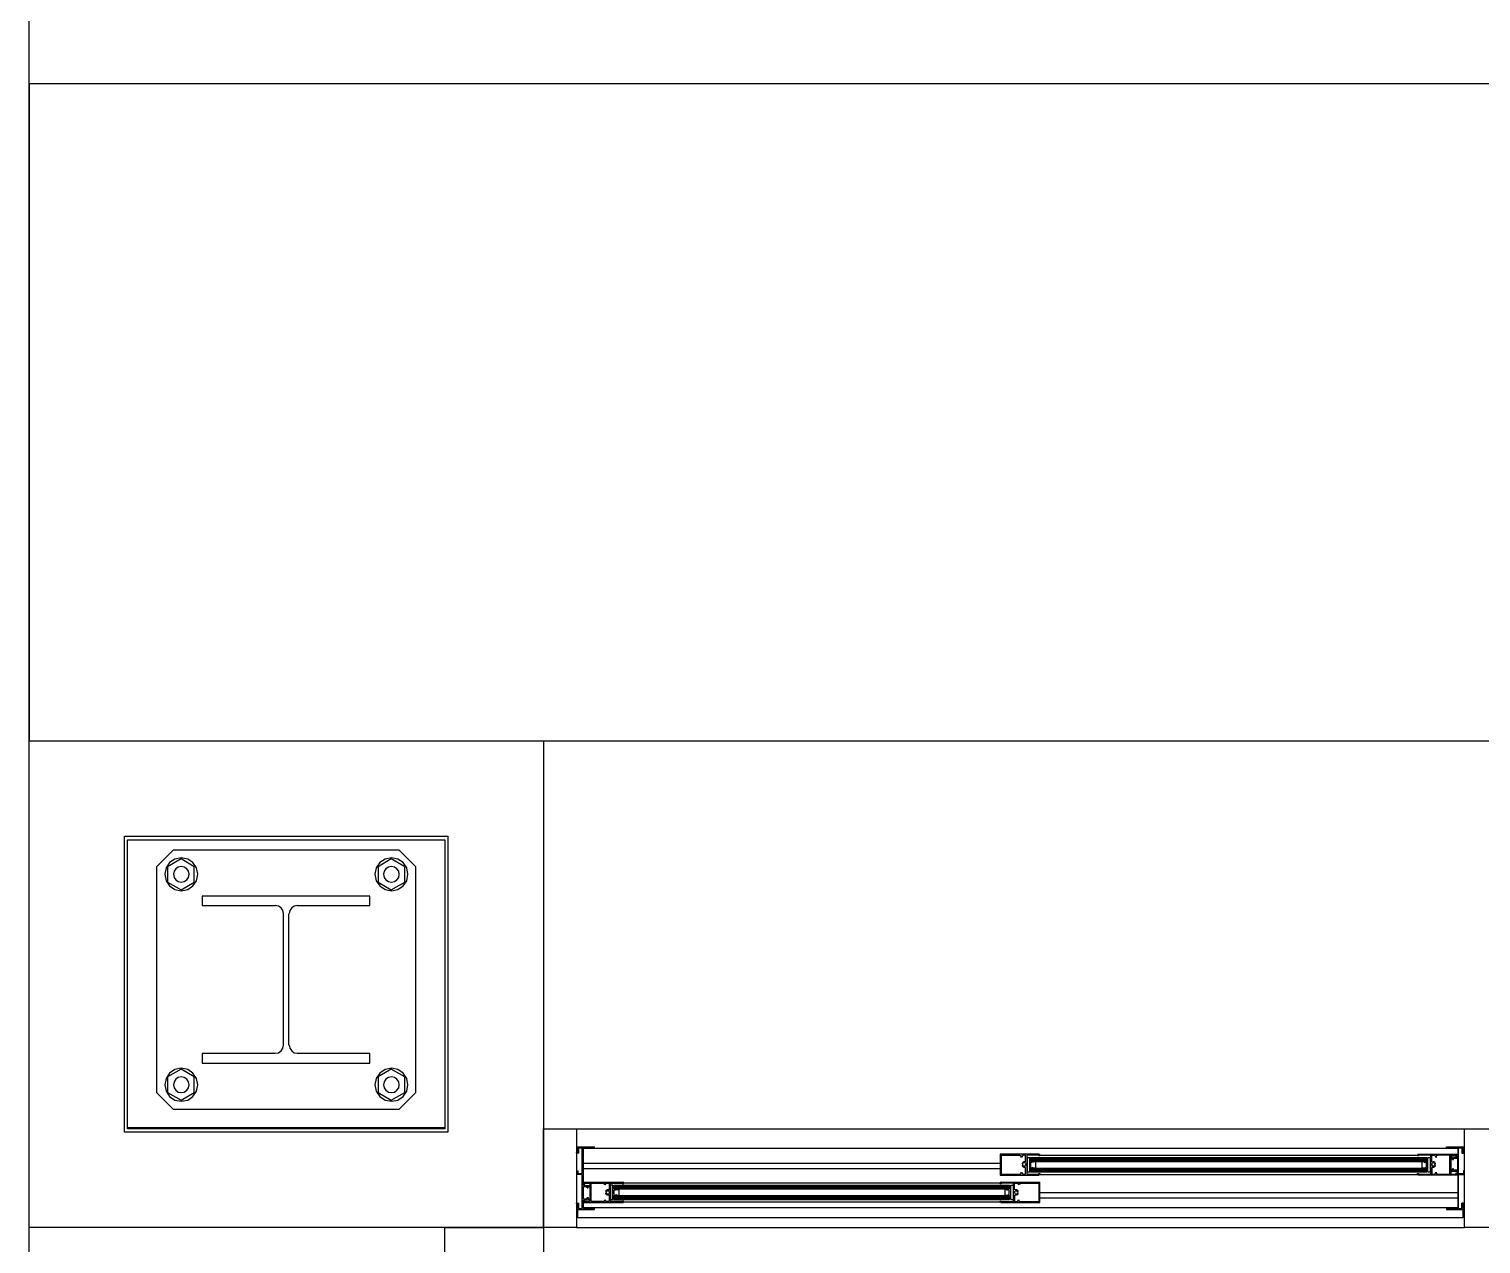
# Model space of a CAD drawing. Header units: millimetres. Extents: x 7649 to 34105, y 3983 to 25377.
# Drawn here: x 7649 to 9857, y 20612 to 22460 of the extents above; entities that cross this region are included whole.
import ezdxf

# ---------------------------------------------------------------- set-up
doc = ezdxf.new("R2010")
doc.units = ezdxf.units.MM

msp = doc.modelspace()

# ---------------------------------------------------------------- linework, layer by layer
at = {"layer": 'GEOMETRY', "color": 7}
for p, q in [((7649.45694, 5374.92222), (7649.45694, 25376.89306)), ((33605.08194, 22376.51806), (7649.45694, 22376.51806)), ((7649.45694, 22376.51806), (7649.45694, 21376.92222)), ((7649.45694, 21376.92222), (34105.14444, 21376.92222)), ((7868.53194, 21210.76389), (7843.13194, 21185.36389)), ((7880.70278, 21197.53472), (7860.06528, 21185.36389)), ((7871.18355, 21197.14702), (7863.19396, 21191.7604)), ((8212.49028, 21210.76389), (7868.53194, 21210.76389)), ((7880.96736, 21199.12222), (7871.18355, 21197.14702)), ((7900.81111, 21185.36389), (7880.70278, 21197.53472)), ((7890.75117, 21197.14702), (7880.96736, 21199.12222)), ((7898.74076, 21191.7604), (7890.75117, 21197.14702)), ((8200.31944, 21197.53472), (8180.21111, 21185.36389)), ((8190.80022, 21197.14702), (8182.81063, 21191.7604)), ((8200.58403, 21199.12222), (8190.80022, 21197.14702)), ((8220.95694, 21185.36389), (8200.31944, 21197.53472)), ((8210.36784, 21197.14702), (8200.58403, 21199.12222)), ((8218.35743, 21191.7604), (8210.36784, 21197.14702)), ((8237.89028, 21185.36389), (8212.49028, 21210.76389)), ((7843.13194, 21185.36389), (7843.13194, 20841.93472)), ((7857.80722, 21183.77083), (7855.83194, 21173.98681)), ((7863.19396, 21191.7604), (7857.80722, 21183.77083)), ((7860.06528, 21185.36389), (7860.06528, 21162.08056)), ((7869.99674, 21178.62112), (7869.06111, 21173.98681)), ((7872.5483, 21182.40567), (7869.99674, 21178.62112)), ((7876.33283, 21184.95736), (7872.5483, 21182.40567)), ((7880.96736, 21185.89306), (7876.33283, 21184.95736)), ((7885.60189, 21184.95736), (7880.96736, 21185.89306)), ((7889.38642, 21182.40567), (7885.60189, 21184.95736)), ((7891.93799, 21178.62112), (7889.38642, 21182.40567)), ((7892.87361, 21173.98681), (7891.93799, 21178.62112)), ((7904.1275, 21183.77083), (7898.74076, 21191.7604)), ((7900.81111, 21162.08056), (7900.81111, 21185.36389)), ((7906.10278, 21173.98681), (7904.1275, 21183.77083)), ((8177.42389, 21183.77083), (8175.44861, 21173.98681)), ((8182.81063, 21191.7604), (8177.42389, 21183.77083)), ((8180.21111, 21185.36389), (8180.21111, 21162.08056)), ((8189.6134, 21178.62112), (8188.67778, 21173.98681)), ((8192.16497, 21182.40567), (8189.6134, 21178.62112)), ((8195.9495, 21184.95736), (8192.16497, 21182.40567)), ((8200.58403, 21185.89306), (8195.9495, 21184.95736)), ((8205.21856, 21184.95736), (8200.58403, 21185.89306)), ((8209.00309, 21182.40567), (8205.21856, 21184.95736)), ((8211.55465, 21178.62112), (8209.00309, 21182.40567)), ((8212.49028, 21173.98681), (8211.55465, 21178.62112)), ((8223.74417, 21183.77083), (8218.35743, 21191.7604)), ((8220.95694, 21162.08056), (8220.95694, 21185.36389)), ((8225.71944, 21173.98681), (8223.74417, 21183.77083)), ((8237.89028, 20841.93472), (8237.89028, 21185.36389)), ((7855.83194, 21173.98681), (7857.80722, 21164.20278)), ((7857.80722, 21164.20278), (7863.19396, 21156.21321)), ((7860.06528, 21162.08056), (7880.70278, 21150.43889)), ((7863.19396, 21156.21321), (7871.18355, 21150.82659)), ((7869.06111, 21173.98681), (7869.99674, 21169.3525)), ((7869.99674, 21169.3525), (7872.5483, 21165.56794)), ((7872.5483, 21165.56794), (7876.33283, 21163.01625)), ((7876.33283, 21163.01625), (7880.96736, 21162.08056)), ((7880.70278, 21150.43889), (7900.81111, 21162.08056)), ((7880.96736, 21162.08056), (7885.60189, 21163.01625)), ((7885.60189, 21163.01625), (7889.38642, 21165.56794)), ((7889.38642, 21165.56794), (7891.93799, 21169.3525)), ((7890.75117, 21150.82659), (7898.74076, 21156.21321)), ((7891.93799, 21169.3525), (7892.87361, 21173.98681)), ((7898.74076, 21156.21321), (7904.1275, 21164.20278)), ((7904.1275, 21164.20278), (7906.10278, 21173.98681)), ((8175.44861, 21173.98681), (8177.42389, 21164.20278)), ((8177.42389, 21164.20278), (8182.81063, 21156.21321)), ((8180.21111, 21162.08056), (8200.31944, 21150.43889)), ((8182.81063, 21156.21321), (8190.80022, 21150.82659)), ((8188.67778, 21173.98681), (8189.6134, 21169.3525)), ((8189.6134, 21169.3525), (8192.16497, 21165.56794)), ((8192.16497, 21165.56794), (8195.9495, 21163.01625)), ((8195.9495, 21163.01625), (8200.58403, 21162.08056)), ((8200.31944, 21150.43889), (8220.95694, 21162.08056)), ((8200.58403, 21162.08056), (8205.21856, 21163.01625)), ((8205.21856, 21163.01625), (8209.00309, 21165.56794)), ((8209.00309, 21165.56794), (8211.55465, 21169.3525)), ((8210.36784, 21150.82659), (8218.35743, 21156.21321)), ((8211.55465, 21169.3525), (8212.49028, 21173.98681)), ((8218.35743, 21156.21321), (8223.74417, 21164.20278)), ((8223.74417, 21164.20278), (8225.71944, 21173.98681)), ((7871.18355, 21150.82659), (7880.96736, 21148.85139)), ((7880.96736, 21148.85139), (7890.75117, 21150.82659)), ((8167.51111, 21140.91389), (7912.98194, 21140.91389)), ((7912.98194, 21140.91389), (7912.98194, 21126.62639)), ((8167.51111, 21126.62639), (8167.51111, 21140.91389)), ((8190.80022, 21150.82659), (8200.58403, 21148.85139)), ((8200.58403, 21148.85139), (8210.36784, 21150.82659)), ((7912.98194, 21126.62639), (8023.57778, 21126.62639)), ((8028.68275, 21125.64928), (8023.84236, 21126.62639)), ((8032.63549, 21122.98449), (8028.68275, 21125.64928)), ((8035.30053, 21119.03179), (8032.63549, 21122.98449)), ((8036.27778, 21114.19097), (8035.30053, 21119.03179)), ((8036.27778, 20913.90139), (8036.27778, 21113.92639)), ((8044.74444, 20913.90139), (8044.74444, 21113.92639)), ((8046.25086, 21119.03179), (8045.27361, 21114.19097)), ((8048.91589, 21122.98449), (8046.25086, 21119.03179)), ((8052.86864, 21125.64928), (8048.91589, 21122.98449)), ((8057.70903, 21126.62639), (8052.86864, 21125.64928)), ((8057.44444, 21126.62639), (8167.51111, 21126.62639)), ((8032.63549, 20905.37245), (8035.30053, 20909.32515)), ((8035.30053, 20909.32515), (8036.27778, 20914.16597)), ((8045.27361, 20914.16597), (8046.25086, 20909.32515)), ((8046.25086, 20909.32515), (8048.91589, 20905.37245)), ((8023.57778, 20901.20139), (7912.98194, 20901.20139)), ((7912.98194, 20901.20139), (7912.98194, 20886.91389)), ((8023.84236, 20901.73056), (8028.68275, 20902.70766)), ((8028.68275, 20902.70766), (8032.63549, 20905.37245)), ((8048.91589, 20905.37245), (8052.86864, 20902.70766)), ((8052.86864, 20902.70766), (8057.70903, 20901.73056)), ((8167.51111, 20901.20139), (8057.44444, 20901.20139)), ((8167.51111, 20886.91389), (8167.51111, 20901.20139)), ((7863.19396, 20871.61457), (7857.80722, 20863.625)), ((7880.70278, 20877.38889), (7860.06528, 20865.74722)), ((7860.06528, 20865.74722), (7860.06528, 20841.93472)), ((7871.18355, 20877.00119), (7863.19396, 20871.61457)), ((7880.96736, 20878.97639), (7871.18355, 20877.00119)), ((7880.96736, 20865.74722), (7876.33283, 20864.81152)), ((7900.81111, 20865.74722), (7880.70278, 20877.38889)), ((7890.75117, 20877.00119), (7880.96736, 20878.97639)), ((7885.60189, 20864.81152), (7880.96736, 20865.74722)), ((7898.74076, 20871.61457), (7890.75117, 20877.00119)), ((7904.1275, 20863.625), (7898.74076, 20871.61457)), ((7900.81111, 20841.93472), (7900.81111, 20865.74722)), ((7912.98194, 20886.91389), (8167.51111, 20886.91389)), ((8182.81063, 20871.61457), (8177.42389, 20863.625)), ((8200.31944, 20877.38889), (8180.21111, 20865.74722)), ((8180.21111, 20865.74722), (8180.21111, 20841.93472)), ((8190.80022, 20877.00119), (8182.81063, 20871.61457)), ((8200.58403, 20878.97639), (8190.80022, 20877.00119)), ((8200.58403, 20865.74722), (8195.9495, 20864.81152)), ((8220.95694, 20865.74722), (8200.31944, 20877.38889)), ((8210.36784, 20877.00119), (8200.58403, 20878.97639)), ((8205.21856, 20864.81152), (8200.58403, 20865.74722)), ((8218.35743, 20871.61457), (8210.36784, 20877.00119)), ((8223.74417, 20863.625), (8218.35743, 20871.61457)), ((8220.95694, 20841.93472), (8220.95694, 20865.74722)), ((7857.80722, 20863.625), (7855.83194, 20853.84097)), ((7855.83194, 20853.84097), (7857.80722, 20844.05695)), ((7857.80722, 20844.05695), (7863.19396, 20836.06738)), ((7869.99674, 20858.47528), (7869.06111, 20853.84097)), ((7869.06111, 20853.84097), (7869.99674, 20849.20666)), ((7872.5483, 20862.25984), (7869.99674, 20858.47528)), ((7869.99674, 20849.20666), (7872.5483, 20845.42211)), ((7876.33283, 20864.81152), (7872.5483, 20862.25984)), ((7872.5483, 20845.42211), (7876.33283, 20842.87042)), ((7889.38642, 20862.25984), (7885.60189, 20864.81152)), ((7885.60189, 20842.87042), (7889.38642, 20845.42211)), ((7891.93799, 20858.47528), (7889.38642, 20862.25984)), ((7889.38642, 20845.42211), (7891.93799, 20849.20666)), ((7892.87361, 20853.84097), (7891.93799, 20858.47528)), ((7891.93799, 20849.20666), (7892.87361, 20853.84097)), ((7898.74076, 20836.06738), (7904.1275, 20844.05695)), ((7906.10278, 20853.84097), (7904.1275, 20863.625)), ((7904.1275, 20844.05695), (7906.10278, 20853.84097)), ((8177.42389, 20863.625), (8175.44861, 20853.84097)), ((8175.44861, 20853.84097), (8177.42389, 20844.05695)), ((8177.42389, 20844.05695), (8182.81063, 20836.06738)), ((8189.6134, 20858.47528), (8188.67778, 20853.84097)), ((8188.67778, 20853.84097), (8189.6134, 20849.20666)), ((8192.16497, 20862.25984), (8189.6134, 20858.47528)), ((8189.6134, 20849.20666), (8192.16497, 20845.42211)), ((8195.9495, 20864.81152), (8192.16497, 20862.25984)), ((8192.16497, 20845.42211), (8195.9495, 20842.87042)), ((8209.00309, 20862.25984), (8205.21856, 20864.81152)), ((8205.21856, 20842.87042), (8209.00309, 20845.42211)), ((8211.55465, 20858.47528), (8209.00309, 20862.25984)), ((8209.00309, 20845.42211), (8211.55465, 20849.20666)), ((8212.49028, 20853.84097), (8211.55465, 20858.47528)), ((8211.55465, 20849.20666), (8212.49028, 20853.84097)), ((8218.35743, 20836.06738), (8223.74417, 20844.05695)), ((8225.71944, 20853.84097), (8223.74417, 20863.625)), ((8223.74417, 20844.05695), (8225.71944, 20853.84097)), ((7843.13194, 20841.93472), (7868.53194, 20816.53472)), ((7860.06528, 20841.93472), (7880.70278, 20830.29306)), ((7863.19396, 20836.06738), (7871.18355, 20830.68076)), ((7871.18355, 20830.68076), (7880.96736, 20828.70556)), ((7876.33283, 20842.87042), (7880.96736, 20841.93472)), ((7880.70278, 20830.29306), (7900.81111, 20841.93472)), ((7880.96736, 20841.93472), (7885.60189, 20842.87042)), ((7880.96736, 20828.70556), (7890.75117, 20830.68076)), ((7890.75117, 20830.68076), (7898.74076, 20836.06738)), ((8180.21111, 20841.93472), (8200.31944, 20830.29306)), ((8182.81063, 20836.06738), (8190.80022, 20830.68076)), ((8190.80022, 20830.68076), (8200.58403, 20828.70556)), ((8195.9495, 20842.87042), (8200.58403, 20841.93472)), ((8200.31944, 20830.29306), (8220.95694, 20841.93472)), ((8200.58403, 20841.93472), (8205.21856, 20842.87042)), ((8200.58403, 20828.70556), (8210.36784, 20830.68076)), ((8210.36784, 20830.68076), (8218.35743, 20836.06738)), ((8212.49028, 20816.53472), (8237.89028, 20841.93472)), ((7868.53194, 20816.53472), (8212.49028, 20816.53472)), ((7799.21111, 20789.01806), (8281.81111, 20789.01806)), ((8481.83611, 20786.90139), (9832.26944, 20786.90139)), ((8481.83611, 20759.38472), (8483.95278, 20759.38472)), ((8483.95278, 20750.91806), (8483.95278, 20759.38472)), ((8483.95278, 20759.38472), (8509.35278, 20759.38472)), ((8485.54028, 20749.85972), (8485.54028, 20757.79722)), ((8485.54028, 20757.79722), (8490.83194, 20757.79722)), ((8490.83194, 20719.16806), (8490.83194, 20757.79722)), ((8492.41944, 20757.79722), (8509.35278, 20757.79722)), ((8492.41944, 20700.64722), (8492.41944, 20757.79722)), ((8492.41944, 20757.26806), (9822.21528, 20757.26806)), ((8509.35278, 20757.79722), (8509.35278, 20759.38472)), ((9804.75278, 20759.38472), (9830.15278, 20759.38472)), ((9804.75278, 20757.79722), (9804.75278, 20759.38472)), ((9804.75278, 20757.79722), (9822.21528, 20757.79722)), ((9822.21528, 20757.79722), (9822.21528, 20744.03889)), ((9823.27361, 20757.79722), (9828.56528, 20757.79722)), ((9823.27361, 20719.16806), (9823.27361, 20757.79722)), ((9828.56528, 20757.79722), (9828.56528, 20749.85972)), ((9830.15278, 20759.38472), (9832.26944, 20759.38472)), ((9830.15278, 20750.91806), (9830.15278, 20759.38472)), ((8481.83611, 20749.85972), (8481.83611, 20750.91806)), ((8481.83611, 20750.91806), (8483.95278, 20750.91806)), ((8485.54028, 20749.85972), (8481.83611, 20749.85972)), ((8492.41944, 20734.51389), (9126.36111, 20734.51389)), ((9185.62778, 20748.27222), (9126.36111, 20748.27222)), ((9126.36111, 20748.27222), (9126.36111, 20716.52222)), ((9127.94861, 20746.68472), (9127.94861, 20718.10972)), ((9127.94861, 20746.68472), (9155.99444, 20746.68472)), ((9155.99444, 20746.15556), (9155.99444, 20746.68472)), ((9155.99444, 20746.15556), (9158.11111, 20746.15556)), ((9158.11111, 20743.50972), (9158.11111, 20746.15556)), ((9160.75694, 20746.68472), (9159.16944, 20743.50972)), ((9159.73072, 20734.47337), (9159.70165, 20734.1799)), ((9159.70165, 20734.1799), (9159.7814, 20733.89597)), ((9159.87146, 20734.7438), (9159.73072, 20734.47337)), ((9159.7814, 20733.89597), (9159.96711, 20733.6542)), ((9159.96711, 20733.6542), (9160.23008, 20733.49996)), ((9160.66648, 20735.76695), (9160.03371, 20735.13428)), ((9160.23008, 20733.49996), (9160.52171, 20733.4561)), ((9160.52171, 20733.4561), (9160.8093, 20733.52139)), ((9161.41507, 20736.23697), (9160.66648, 20735.76695)), ((9164.99028, 20746.68472), (9160.75694, 20746.68472)), ((9160.75694, 20733.45556), (9161.28611, 20733.45556)), ((9160.8093, 20733.52139), (9161.06015, 20733.69464)), ((9162.24909, 20736.52972), (9161.41507, 20736.23697)), ((9162.39949, 20734.92577), (9161.71895, 20734.5739)), ((9163.13819, 20736.63056), (9162.24909, 20736.52972)), ((9163.13819, 20735.04306), (9162.39949, 20734.92577)), ((9163.54876, 20736.60926), (9163.13819, 20736.63056)), ((9163.87689, 20734.92577), (9163.13819, 20735.04306)), ((9163.95384, 20736.54584), (9163.54876, 20736.60926)), ((9164.55744, 20734.5739), (9163.87689, 20734.92577)), ((9164.35022, 20736.44096), (9163.95384, 20736.54584)), ((9164.73466, 20736.2953), (9164.35022, 20736.44096)), ((9164.99028, 20736.10139), (9164.99028, 20746.68472)), ((9165.40216, 20733.40051), (9165.05029, 20734.08105)), ((9165.51944, 20732.66181), (9165.40216, 20733.40051)), ((9165.40216, 20731.92311), (9165.51944, 20732.66181)), ((9185.09861, 20746.68472), (9166.57778, 20746.68472)), ((9166.57778, 20746.68472), (9166.57778, 20718.10972)), ((9167.10694, 20743.50972), (9167.10694, 20721.28472)), ((9167.10694, 20743.50972), (9171.34028, 20743.50972)), ((9171.34028, 20721.28472), (9171.34028, 20743.50972)), ((9172.39861, 20743.50972), (9775.11944, 20743.50972)), ((9172.39861, 20737.15972), (9172.39861, 20743.50972)), ((9172.39861, 20742.45139), (9775.11944, 20742.45139)), ((9172.39861, 20741.39306), (9775.11944, 20741.39306)), ((9172.39861, 20740.33472), (9775.11944, 20740.33472)), ((9172.39861, 20739.27639), (9775.11944, 20739.27639)), ((9172.39861, 20738.21806), (9775.11944, 20738.21806)), ((9172.39861, 20737.15972), (9775.11944, 20737.15972)), ((9172.92778, 20735.57222), (9176.63194, 20736.63056)), ((9172.92778, 20728.69306), (9172.92778, 20735.57222)), ((9180.33611, 20736.63056), (9176.63194, 20736.63056)), ((9180.33611, 20727.63472), (9180.33611, 20736.63056)), ((9185.09861, 20745.62639), (9185.09861, 20746.68472)), ((9186.68611, 20745.62639), (9185.09861, 20745.62639)), ((9186.20133, 20748.20985), (9185.89236, 20748.27222)), ((9186.45363, 20748.03974), (9186.20133, 20748.20985)), ((9186.62373, 20747.78744), (9186.45363, 20748.03974)), ((9186.68611, 20747.47847), (9186.62373, 20747.78744)), ((9186.68611, 20747.21389), (9186.68611, 20745.62639)), ((9186.68611, 20746.68472), (9760.83194, 20746.68472)), ((9760.83194, 20745.62639), (9760.83194, 20747.21389)), ((9762.41944, 20745.62639), (9760.83194, 20745.62639)), ((9761.42349, 20747.78744), (9761.36111, 20747.47847)), ((9761.59359, 20748.03974), (9761.42349, 20747.78744)), ((9761.8459, 20748.20985), (9761.59359, 20748.03974)), ((9762.15486, 20748.27222), (9761.8459, 20748.20985)), ((9761.89028, 20748.27222), (9821.15694, 20748.27222)), ((9780.94028, 20746.68472), (9762.41944, 20746.68472)), ((9762.41944, 20746.68472), (9762.41944, 20745.62639)), ((9770.88611, 20736.63056), (9767.71111, 20736.63056)), ((9767.71111, 20736.63056), (9767.71111, 20727.63472)), ((9770.88611, 20735.57222), (9774.59028, 20736.63056)), ((9774.59028, 20728.69306), (9774.59028, 20735.57222)), ((9775.11944, 20737.15972), (9775.11944, 20743.50972)), ((9776.70694, 20721.28472), (9776.70694, 20743.50972)), ((9776.70694, 20743.50972), (9780.41111, 20743.50972)), ((9780.41111, 20743.50972), (9780.41111, 20721.28472)), ((9780.94028, 20718.10972), (9780.94028, 20746.68472)), ((9782.52778, 20736.10139), (9782.52778, 20746.68472)), ((9782.52778, 20746.68472), (9787.29028, 20746.68472)), ((9782.64507, 20733.40051), (9782.52778, 20732.66181)), ((9782.52778, 20732.66181), (9782.64507, 20731.92311)), ((9782.99693, 20734.08105), (9782.64507, 20733.40051)), ((9784.58493, 20736.61765), (9783.31256, 20736.2953)), ((9784.17033, 20734.92577), (9783.48979, 20734.5739)), ((9784.90903, 20735.04306), (9784.17033, 20734.92577)), ((9785.86062, 20736.51479), (9784.58493, 20736.61765)), ((9785.64773, 20734.92577), (9784.90903, 20735.04306)), ((9786.32827, 20734.5739), (9785.64773, 20734.92577)), ((9787.03751, 20736.01192), (9785.86062, 20736.51479)), ((9786.23194, 20733.45556), (9786.76111, 20733.45556)), ((9786.98707, 20733.69464), (9787.10874, 20733.59278)), ((9788.01351, 20735.13428), (9787.03751, 20736.01192)), ((9787.10874, 20733.59278), (9787.24682, 20733.51777)), ((9787.24682, 20733.51777), (9787.39698, 20733.47141)), ((9787.29028, 20746.68472), (9788.87778, 20743.50972)), ((9787.39698, 20733.47141), (9787.55486, 20733.45556)), ((9787.55486, 20733.45556), (9787.77657, 20733.48712)), ((9787.77657, 20733.48712), (9787.97705, 20733.57715)), ((9787.97705, 20733.57715), (9788.1452, 20733.71867)), ((9788.1452, 20733.71867), (9788.26989, 20733.90468)), ((9788.28919, 20734.55071), (9788.17576, 20734.7438)), ((9788.26989, 20733.90468), (9788.33772, 20734.1181)), ((9788.34366, 20734.3378), (9788.28919, 20734.55071)), ((9788.33772, 20734.1181), (9788.34366, 20734.3378)), ((9792.05278, 20746.15556), (9789.40694, 20746.15556)), ((9789.40694, 20746.15556), (9789.40694, 20743.50972)), ((9810.04444, 20746.68472), (9792.05278, 20746.68472)), ((9792.05278, 20746.68472), (9792.05278, 20746.15556)), ((9810.04444, 20718.10972), (9810.04444, 20746.68472)), ((9811.63194, 20746.68472), (9811.63194, 20718.10972)), ((9811.63194, 20746.68472), (9819.56944, 20746.68472)), ((9812.16111, 20744.03889), (9822.21528, 20744.03889)), ((9812.16111, 20742.45139), (9812.16111, 20744.03889)), ((9812.16111, 20742.45139), (9814.27778, 20742.45139)), ((9814.27778, 20740.33472), (9814.27778, 20742.45139)), ((9814.27778, 20740.33472), (9815.86528, 20740.33472)), ((9815.86528, 20742.45139), (9822.21528, 20742.45139)), ((9815.86528, 20740.33472), (9815.86528, 20742.45139)), ((9819.56944, 20746.68472), (9819.56944, 20744.56806)), ((9819.56944, 20744.56806), (9821.15694, 20744.56806)), ((9821.15694, 20748.27222), (9821.15694, 20744.56806)), ((9822.21528, 20723.93056), (9822.21528, 20742.45139)), ((9828.56528, 20749.85972), (9832.26944, 20749.85972)), ((9832.26944, 20750.91806), (9830.15278, 20750.91806)), ((9832.26944, 20749.85972), (9832.26944, 20750.91806)), ((9832.26944, 20673.65972), (9832.26944, 20749.85972)), ((8482.36528, 20717.58056), (8482.36528, 20722.87222)), ((8482.36528, 20722.87222), (8483.95278, 20722.87222)), ((8490.83194, 20717.58056), (8482.36528, 20717.58056)), ((8483.95278, 20722.87222), (8483.95278, 20719.16806)), ((8483.95278, 20719.16806), (8490.83194, 20719.16806)), ((8490.83194, 20665.72222), (8490.83194, 20717.58056)), ((8492.41944, 20726.57639), (9126.36111, 20726.57639)), ((9126.36111, 20716.52222), (9185.62778, 20716.52222)), ((9127.94861, 20718.10972), (9155.99444, 20718.10972)), ((9155.99444, 20718.10972), (9155.99444, 20718.63889)), ((9155.99444, 20718.63889), (9158.11111, 20718.63889)), ((9158.11111, 20718.63889), (9158.11111, 20720.75556)), ((9159.16944, 20720.75556), (9160.75694, 20718.10972)), ((9159.7095, 20730.67634), (9159.70356, 20730.45665)), ((9159.70356, 20730.45665), (9159.75803, 20730.24373)), ((9159.77733, 20730.88976), (9159.7095, 20730.67634)), ((9159.75803, 20730.24373), (9159.87146, 20730.05064)), ((9159.90202, 20731.07578), (9159.77733, 20730.88976)), ((9160.07017, 20731.21729), (9159.90202, 20731.07578)), ((9160.03371, 20730.18933), (9161.00971, 20729.31169)), ((9160.27066, 20731.30733), (9160.07017, 20731.21729)), ((9160.49236, 20731.33889), (9160.27066, 20731.30733)), ((9160.65025, 20731.32303), (9160.49236, 20731.33889)), ((9160.8004, 20731.27668), (9160.65025, 20731.32303)), ((9160.75694, 20730.80972), (9161.28611, 20730.80972)), ((9160.75694, 20718.10972), (9164.99028, 20718.10972)), ((9160.93848, 20731.20166), (9160.8004, 20731.27668)), ((9161.06015, 20731.0998), (9160.93848, 20731.20166)), ((9161.00971, 20729.31169), (9162.18661, 20728.80883)), ((9161.28611, 20730.80972), (9161.28611, 20730.28056)), ((9161.71895, 20730.74971), (9162.39949, 20730.39784)), ((9162.18661, 20728.80883), (9163.46229, 20728.70596)), ((9162.39949, 20730.39784), (9163.13819, 20730.28056)), ((9163.13819, 20730.28056), (9163.87689, 20730.39784)), ((9163.46229, 20728.70596), (9164.73466, 20729.02831)), ((9163.87689, 20730.39784), (9164.55744, 20730.74971)), ((9163.93194, 20730.28056), (9163.93194, 20730.80972)), ((9164.99028, 20718.10972), (9164.99028, 20728.16389)), ((9165.05029, 20731.24256), (9165.40216, 20731.92311)), ((9166.57778, 20718.10972), (9185.09861, 20718.10972)), ((9167.10694, 20721.28472), (9171.34028, 20721.28472)), ((9172.39861, 20727.10556), (9775.11944, 20727.10556)), ((9172.39861, 20721.28472), (9172.39861, 20727.10556)), ((9172.39861, 20726.04722), (9775.11944, 20726.04722)), ((9172.39861, 20725.51806), (9775.11944, 20725.51806)), ((9172.39861, 20724.45972), (9775.11944, 20724.45972)), ((9172.39861, 20723.40139), (9775.11944, 20723.40139)), ((9172.39861, 20722.34306), (9775.11944, 20722.34306)), ((9172.39861, 20721.28472), (9775.11944, 20721.28472)), ((9172.92778, 20727.63472), (9176.63194, 20728.69306)), ((9176.63194, 20727.63472), (9180.33611, 20727.63472)), ((9185.09861, 20718.10972), (9185.09861, 20719.16806)), ((9185.09861, 20719.16806), (9186.68611, 20719.16806)), ((9185.89236, 20717.05139), (9186.20133, 20717.11377)), ((9186.20133, 20717.11377), (9186.45363, 20717.28387)), ((9186.45363, 20717.28387), (9186.62373, 20717.53617)), ((9186.62373, 20717.53617), (9186.68611, 20717.84514)), ((9186.68611, 20719.16806), (9186.68611, 20717.58056)), ((9186.68611, 20717.58056), (9760.83194, 20717.58056)), ((9760.83194, 20717.58056), (9760.83194, 20719.16806)), ((9760.83194, 20719.16806), (9762.41944, 20719.16806)), ((9761.36111, 20717.84514), (9761.42349, 20717.53617)), ((9761.42349, 20717.53617), (9761.59359, 20717.28387)), ((9761.59359, 20717.28387), (9761.8459, 20717.11377)), ((9761.8459, 20717.11377), (9762.15486, 20717.05139)), ((9821.15694, 20716.52222), (9761.89028, 20716.52222)), ((9762.41944, 20719.16806), (9762.41944, 20718.10972)), ((9762.41944, 20718.10972), (9780.94028, 20718.10972)), ((9767.71111, 20727.63472), (9770.88611, 20727.63472)), ((9770.88611, 20727.63472), (9774.59028, 20728.69306)), ((9775.11944, 20721.28472), (9775.11944, 20727.10556)), ((9776.70694, 20721.28472), (9780.41111, 20721.28472)), ((9782.52778, 20728.16389), (9782.52778, 20718.10972)), ((9782.52778, 20718.10972), (9787.29028, 20718.10972)), ((9782.64507, 20731.92311), (9782.99693, 20731.24256)), ((9783.31256, 20729.02831), (9783.69701, 20728.88266)), ((9783.48979, 20730.74971), (9784.17033, 20730.39784)), ((9783.58611, 20730.28056), (9783.58611, 20730.80972)), ((9783.69701, 20728.88266), (9784.09338, 20728.77777)), ((9784.09338, 20728.77777), (9784.49847, 20728.71435)), ((9784.17033, 20730.39784), (9784.90903, 20730.28056)), ((9784.49847, 20728.71435), (9784.90903, 20728.69306)), ((9784.90903, 20730.28056), (9785.64773, 20730.39784)), ((9784.90903, 20728.69306), (9785.79813, 20728.79389)), ((9785.64773, 20730.39784), (9786.32827, 20730.74971)), ((9785.79813, 20728.79389), (9786.63215, 20729.08664)), ((9786.23194, 20730.28056), (9786.23194, 20730.80972)), ((9786.23194, 20730.80972), (9786.76111, 20730.80972)), ((9786.63215, 20729.08664), (9787.38074, 20729.55666)), ((9787.23792, 20731.27305), (9786.98707, 20731.0998)), ((9787.52551, 20731.33835), (9787.23792, 20731.27305)), ((9787.29028, 20718.10972), (9788.87778, 20720.75556)), ((9787.38074, 20729.55666), (9788.01351, 20730.18933)), ((9787.81715, 20731.29448), (9787.52551, 20731.33835)), ((9788.08011, 20731.14025), (9787.81715, 20731.29448)), ((9788.26582, 20730.89847), (9788.08011, 20731.14025)), ((9788.17576, 20730.05064), (9788.31651, 20730.32107)), ((9788.34557, 20730.61455), (9788.26582, 20730.89847)), ((9788.31651, 20730.32107), (9788.34557, 20730.61455)), ((9789.40694, 20720.75556), (9789.40694, 20718.63889)), ((9789.40694, 20718.63889), (9792.05278, 20718.63889)), ((9792.05278, 20718.63889), (9792.05278, 20718.10972)), ((9792.05278, 20718.10972), (9810.04444, 20718.10972)), ((9811.63194, 20718.10972), (9819.56944, 20718.10972)), ((9814.27778, 20723.93056), (9812.16111, 20723.93056)), ((9812.16111, 20723.93056), (9812.16111, 20722.34306)), ((9812.16111, 20722.34306), (9822.21528, 20722.34306)), ((9815.86528, 20726.04722), (9814.27778, 20726.04722)), ((9814.27778, 20726.04722), (9814.27778, 20723.93056)), ((9815.86528, 20723.93056), (9815.86528, 20726.04722)), ((9822.21528, 20723.93056), (9815.86528, 20723.93056)), ((9819.56944, 20718.10972), (9819.56944, 20719.69722)), ((9819.56944, 20719.69722), (9821.15694, 20719.69722)), ((9821.15694, 20719.69722), (9821.15694, 20716.52222)), ((9822.21528, 20722.34306), (9822.21528, 20665.72222)), ((9823.27361, 20719.16806), (9830.68194, 20719.16806)), ((9823.27361, 20717.58056), (9831.74028, 20717.58056)), ((9823.27361, 20665.72222), (9823.27361, 20717.58056)), ((9831.74028, 20722.87222), (9830.68194, 20722.87222)), ((9830.68194, 20722.87222), (9830.68194, 20719.16806)), ((9831.74028, 20717.58056), (9831.74028, 20722.87222)), ((8492.41944, 20700.64722), (8502.47361, 20700.64722)), ((8492.41944, 20680.53889), (8492.41944, 20699.05972)), ((8492.41944, 20699.05972), (8498.24028, 20699.05972)), ((8492.94861, 20705.93889), (8492.94861, 20702.76389)), ((8492.94861, 20705.93889), (8552.21528, 20705.93889)), ((8492.94861, 20702.76389), (8494.53611, 20702.76389)), ((8494.53611, 20702.76389), (8494.53611, 20704.35139)), ((8494.53611, 20704.35139), (8502.47361, 20704.35139)), ((8498.24028, 20696.94306), (8498.24028, 20699.05972)), ((8498.24028, 20696.94306), (8499.82778, 20696.94306)), ((8499.82778, 20696.94306), (8499.82778, 20699.05972)), ((8499.82778, 20699.05972), (8502.47361, 20699.05972)), ((8502.47361, 20704.35139), (8502.47361, 20676.30556)), ((8502.47361, 20699.05972), (8502.47361, 20700.64722)), ((8504.06111, 20704.35139), (8522.58194, 20704.35139)), ((8504.06111, 20676.30556), (8504.06111, 20704.35139)), ((8522.58194, 20704.35139), (8522.58194, 20703.82222)), ((8522.58194, 20703.82222), (8524.69861, 20703.82222)), ((8524.69861, 20703.82222), (8524.69861, 20701.70556)), ((8525.75694, 20701.70556), (8527.34444, 20704.35139)), ((8526.3689, 20689.09431), (8526.28915, 20688.81038)), ((8526.28915, 20688.81038), (8526.31822, 20688.5169)), ((8526.34553, 20692.74655), (8526.29106, 20692.53363)), ((8526.29106, 20692.53363), (8526.297, 20692.31394)), ((8526.297, 20692.31394), (8526.36483, 20692.10051)), ((8526.31822, 20688.5169), (8526.45896, 20688.24648)), ((8526.45896, 20692.93963), (8526.34553, 20692.74655)), ((8526.36483, 20692.10051), (8526.48952, 20691.9145)), ((8526.55461, 20689.33608), (8526.3689, 20689.09431)), ((8526.48952, 20691.9145), (8526.65767, 20691.77298)), ((8526.81758, 20689.49031), (8526.55461, 20689.33608)), ((8527.59721, 20693.67859), (8526.62121, 20692.80095)), ((8526.65767, 20691.77298), (8526.85816, 20691.68295)), ((8527.10921, 20689.53418), (8526.81758, 20689.49031)), ((8526.85816, 20691.68295), (8527.07986, 20691.65139)), ((8527.07986, 20691.65139), (8527.23775, 20691.66725)), ((8527.3968, 20689.46888), (8527.10921, 20689.53418)), ((8527.23775, 20691.66725), (8527.3879, 20691.7136)), ((8527.34444, 20704.35139), (8531.57778, 20704.35139)), ((8527.34444, 20691.65139), (8527.87361, 20691.65139)), ((8527.34444, 20689.00556), (8527.87361, 20689.00556)), ((8527.3879, 20691.7136), (8527.52598, 20691.78862)), ((8527.64765, 20689.29563), (8527.3968, 20689.46888)), ((8527.52598, 20691.78862), (8527.64765, 20691.89048)), ((8528.77411, 20694.18145), (8527.59721, 20693.67859)), ((8527.87361, 20691.65139), (8527.87361, 20692.18056)), ((8528.98699, 20692.59243), (8528.30645, 20692.24057)), ((8530.04979, 20694.28432), (8528.77411, 20694.18145)), ((8529.72569, 20692.70972), (8528.98699, 20692.59243)), ((8530.46439, 20692.59243), (8529.72569, 20692.70972)), ((8531.32216, 20693.96196), (8530.04979, 20694.28432)), ((8531.14494, 20692.24057), (8530.46439, 20692.59243)), ((8530.51944, 20691.65139), (8530.51944, 20692.18056)), ((8531.57778, 20704.35139), (8531.57778, 20694.29722)), ((8531.98966, 20691.06717), (8531.63779, 20691.74771)), ((8531.63779, 20688.90923), (8531.98966, 20689.58977)), ((8532.10694, 20690.32847), (8531.98966, 20691.06717)), ((8531.98966, 20689.58977), (8532.10694, 20690.32847)), ((8533.16528, 20676.30556), (8533.16528, 20704.35139)), ((8533.16528, 20704.35139), (8551.68611, 20704.35139)), ((8537.39861, 20701.17639), (8533.69444, 20701.17639)), ((8533.69444, 20701.17639), (8533.69444, 20679.48056)), ((8537.39861, 20679.48056), (8537.39861, 20701.17639)), ((8538.98611, 20695.35556), (8538.98611, 20701.17639)), ((8538.98611, 20701.17639), (9140.64861, 20701.17639)), ((8538.98611, 20700.11806), (9140.64861, 20700.11806)), ((8538.98611, 20699.05972), (9140.64861, 20699.05972)), ((8538.98611, 20698.00139), (9140.64861, 20698.00139)), ((8538.98611, 20697.47222), (9140.64861, 20697.47222)), ((8538.98611, 20696.41389), (9140.64861, 20696.41389)), ((8538.98611, 20695.35556), (9140.64861, 20695.35556)), ((8539.51528, 20693.76806), (8543.21944, 20694.82639)), ((8539.51528, 20686.88889), (8539.51528, 20693.76806)), ((8543.21944, 20694.82639), (8546.39444, 20694.82639)), ((8546.39444, 20694.82639), (8546.39444, 20685.83056)), ((8551.68611, 20704.35139), (8551.68611, 20703.29306)), ((8551.68611, 20703.29306), (8553.27361, 20703.29306)), ((8552.78883, 20705.87651), (8552.47986, 20705.93889)), ((8553.04113, 20705.70641), (8552.78883, 20705.87651)), ((8553.21123, 20705.4541), (8553.04113, 20705.70641)), ((8553.27361, 20705.14514), (8553.21123, 20705.4541)), ((8553.27361, 20703.29306), (8553.27361, 20704.88056)), ((8553.27361, 20704.88056), (9126.36111, 20704.88056)), ((9126.36111, 20703.29306), (9126.36111, 20704.88056)), ((9127.94861, 20703.29306), (9126.36111, 20703.29306)), ((9126.95265, 20705.4541), (9126.89028, 20705.14514)), ((9127.12276, 20705.70641), (9126.95265, 20705.4541)), ((9127.37506, 20705.87651), (9127.12276, 20705.70641)), ((9127.68403, 20705.93889), (9127.37506, 20705.87651)), ((9127.41944, 20705.93889), (9186.68611, 20705.93889)), ((9146.46944, 20704.35139), (9127.94861, 20704.35139)), ((9127.94861, 20704.35139), (9127.94861, 20703.29306)), ((9136.41528, 20694.82639), (9133.24028, 20694.82639)), ((9133.24028, 20694.82639), (9133.24028, 20685.83056)), ((9136.41528, 20693.76806), (9140.11944, 20694.82639)), ((9140.11944, 20686.88889), (9140.11944, 20693.76806)), ((9140.64861, 20695.35556), (9140.64861, 20701.17639)), ((9142.23611, 20679.48056), (9142.23611, 20701.17639)), ((9142.23611, 20701.17639), (9145.94028, 20701.17639)), ((9145.94028, 20701.17639), (9145.94028, 20679.48056)), ((9146.46944, 20676.30556), (9146.46944, 20704.35139)), ((9148.05694, 20694.29722), (9148.05694, 20704.35139)), ((9148.05694, 20704.35139), (9152.81944, 20704.35139)), ((9148.17423, 20691.06717), (9148.05694, 20690.32847)), ((9148.05694, 20690.32847), (9148.17423, 20689.58977)), ((9148.5261, 20691.74771), (9148.17423, 20691.06717)), ((9148.17423, 20689.58977), (9148.5261, 20688.90923)), ((9150.1141, 20694.28432), (9148.84173, 20693.96196)), ((9149.69949, 20692.59243), (9149.01895, 20692.24057)), ((9149.11528, 20691.65139), (9149.11528, 20692.18056)), ((9150.43819, 20692.70972), (9149.69949, 20692.59243)), ((9151.38978, 20694.18145), (9150.1141, 20694.28432)), ((9151.17689, 20692.59243), (9150.43819, 20692.70972)), ((9151.85744, 20692.24057), (9151.17689, 20692.59243)), ((9152.56668, 20693.67859), (9151.38978, 20694.18145)), ((9151.76111, 20691.65139), (9151.76111, 20692.18056)), ((9152.29028, 20691.65139), (9151.76111, 20691.65139)), ((9151.76111, 20689.00556), (9152.29028, 20689.00556)), ((9152.51624, 20691.89048), (9152.63791, 20691.78862)), ((9152.76709, 20689.46888), (9152.51624, 20689.29563)), ((9153.54268, 20692.80095), (9152.56668, 20693.67859)), ((9152.63791, 20691.78862), (9152.77599, 20691.7136)), ((9153.05468, 20689.53418), (9152.76709, 20689.46888)), ((9152.77599, 20691.7136), (9152.92614, 20691.66725)), ((9152.81944, 20704.35139), (9154.40694, 20701.70556)), ((9152.92614, 20691.66725), (9153.08403, 20691.65139)), ((9153.34631, 20689.49031), (9153.05468, 20689.53418)), ((9153.08403, 20691.65139), (9153.30573, 20691.68295)), ((9153.30573, 20691.68295), (9153.50622, 20691.77298)), ((9153.60928, 20689.33608), (9153.34631, 20689.49031)), ((9153.50622, 20691.77298), (9153.67437, 20691.9145)), ((9153.79499, 20689.09431), (9153.60928, 20689.33608)), ((9153.67437, 20691.9145), (9153.79906, 20692.10051)), ((9153.81835, 20692.74655), (9153.70493, 20692.93963)), ((9153.70493, 20688.24648), (9153.84567, 20688.5169)), ((9153.87474, 20688.81038), (9153.79499, 20689.09431)), ((9153.79906, 20692.10051), (9153.86688, 20692.31394)), ((9153.87283, 20692.53363), (9153.81835, 20692.74655)), ((9153.84567, 20688.5169), (9153.87474, 20688.81038)), ((9153.86688, 20692.31394), (9153.87283, 20692.53363)), ((9154.93611, 20701.70556), (9154.93611, 20703.82222)), ((9154.93611, 20703.82222), (9157.58194, 20703.82222)), ((9157.58194, 20704.35139), (9185.62778, 20704.35139)), ((9157.58194, 20703.82222), (9157.58194, 20704.35139)), ((9185.62778, 20676.30556), (9185.62778, 20704.35139)), ((9186.68611, 20674.71806), (9186.68611, 20705.93889)), ((9186.68611, 20690.06389), (9822.21528, 20690.06389)), ((8481.83611, 20672.60139), (8481.83611, 20673.65972)), ((8481.83611, 20673.65972), (8485.54028, 20673.65972)), ((8481.83611, 20672.60139), (8483.95278, 20672.60139)), ((8483.95278, 20664.13472), (8483.95278, 20672.60139)), ((8485.54028, 20665.72222), (8485.54028, 20673.65972)), ((8492.41944, 20680.53889), (8498.24028, 20680.53889)), ((8492.41944, 20665.72222), (8492.41944, 20678.95139)), ((8492.41944, 20678.95139), (8502.47361, 20678.95139)), ((8492.41944, 20667.30972), (9822.21528, 20667.30972)), ((8494.53611, 20677.89306), (8492.94861, 20677.89306)), ((8492.94861, 20677.89306), (8492.94861, 20674.71806)), ((8492.94861, 20674.71806), (8552.21528, 20674.71806)), ((8494.53611, 20676.30556), (8494.53611, 20677.89306)), ((8494.53611, 20676.30556), (8502.47361, 20676.30556)), ((8498.24028, 20680.53889), (8498.24028, 20682.65556)), ((8498.24028, 20682.65556), (8499.82778, 20682.65556)), ((8499.82778, 20682.65556), (8499.82778, 20680.53889)), ((8499.82778, 20680.53889), (8502.47361, 20680.53889)), ((8502.47361, 20680.53889), (8502.47361, 20678.95139)), ((8522.58194, 20676.30556), (8504.06111, 20676.30556)), ((8524.69861, 20676.30556), (8522.58194, 20676.30556)), ((8524.69861, 20678.95139), (8524.69861, 20676.30556)), ((8527.34444, 20676.30556), (8525.75694, 20678.95139)), ((8526.62121, 20687.85599), (8527.25398, 20687.22333)), ((8527.25398, 20687.22333), (8528.00257, 20686.75331)), ((8531.57778, 20676.30556), (8527.34444, 20676.30556)), ((8528.00257, 20686.75331), (8528.83659, 20686.46056)), ((8528.30645, 20688.41638), (8528.98699, 20688.06451)), ((8528.83659, 20686.46056), (8529.72569, 20686.35972)), ((8528.98699, 20688.06451), (8529.72569, 20687.94722)), ((8529.72569, 20687.94722), (8530.46439, 20688.06451)), ((8529.72569, 20686.35972), (8530.13626, 20686.38101)), ((8530.13626, 20686.38101), (8530.54134, 20686.44444)), ((8530.46439, 20688.06451), (8531.14494, 20688.41638)), ((8530.54134, 20686.44444), (8530.93772, 20686.54932)), ((8530.93772, 20686.54932), (8531.32216, 20686.69498)), ((8531.57778, 20686.35972), (8531.57778, 20676.30556)), ((8551.68611, 20676.30556), (8533.16528, 20676.30556)), ((8533.69444, 20679.48056), (8537.39861, 20679.48056)), ((8538.98611, 20679.48056), (8538.98611, 20685.30139)), ((8538.98611, 20685.30139), (9140.64861, 20685.30139)), ((8538.98611, 20684.24306), (9140.64861, 20684.24306)), ((8538.98611, 20683.18472), (9140.64861, 20683.18472)), ((8538.98611, 20682.12639), (9140.64861, 20682.12639)), ((8538.98611, 20681.06806), (9140.64861, 20681.06806)), ((8538.98611, 20680.00972), (9140.64861, 20680.00972)), ((8538.98611, 20679.48056), (9140.64861, 20679.48056)), ((8539.51528, 20685.83056), (8543.21944, 20686.88889)), ((8543.21944, 20685.83056), (8546.39444, 20685.83056)), ((8553.27361, 20676.83472), (8551.68611, 20676.83472)), ((8551.68611, 20676.83472), (8551.68611, 20676.30556)), ((8552.47986, 20674.71806), (8552.78883, 20674.78043)), ((8552.78883, 20674.78043), (8553.04113, 20674.95054)), ((8553.04113, 20674.95054), (8553.21123, 20675.20284)), ((8553.21123, 20675.20284), (8553.27361, 20675.51181)), ((8553.27361, 20675.24722), (8553.27361, 20676.83472)), ((8553.27361, 20675.77639), (9126.36111, 20675.77639)), ((9126.36111, 20675.24722), (9126.36111, 20676.83472)), ((9126.36111, 20676.83472), (9127.94861, 20676.83472)), ((9126.89028, 20675.51181), (9126.95265, 20675.20284)), ((9126.95265, 20675.20284), (9127.12276, 20674.95054)), ((9127.12276, 20674.95054), (9127.37506, 20674.78043)), ((9127.37506, 20674.78043), (9127.68403, 20674.71806)), ((9127.41944, 20674.71806), (9186.68611, 20674.71806)), ((9127.94861, 20676.83472), (9127.94861, 20676.30556)), ((9127.94861, 20676.30556), (9146.46944, 20676.30556)), ((9133.24028, 20685.83056), (9136.41528, 20685.83056)), ((9136.41528, 20685.83056), (9140.11944, 20686.88889)), ((9140.64861, 20679.48056), (9140.64861, 20685.30139)), ((9142.23611, 20679.48056), (9145.94028, 20679.48056)), ((9148.05694, 20686.35972), (9148.05694, 20676.30556)), ((9148.05694, 20676.30556), (9152.81944, 20676.30556)), ((9148.84173, 20686.69498), (9149.22617, 20686.54932)), ((9149.01895, 20688.41638), (9149.69949, 20688.06451)), ((9149.22617, 20686.54932), (9149.62255, 20686.44444)), ((9149.62255, 20686.44444), (9150.02763, 20686.38101)), ((9149.69949, 20688.06451), (9150.43819, 20687.94722)), ((9150.02763, 20686.38101), (9150.43819, 20686.35972)), ((9150.43819, 20687.94722), (9151.17689, 20688.06451)), ((9150.43819, 20686.35972), (9151.32729, 20686.46056)), ((9151.17689, 20688.06451), (9151.85744, 20688.41638)), ((9151.32729, 20686.46056), (9152.16132, 20686.75331)), ((9152.16132, 20686.75331), (9152.9099, 20687.22333)), ((9152.81944, 20676.30556), (9154.40694, 20678.95139)), ((9152.9099, 20687.22333), (9153.54268, 20687.85599)), ((9154.93611, 20676.30556), (9154.93611, 20678.95139)), ((9154.93611, 20676.30556), (9157.58194, 20676.30556)), ((9157.58194, 20676.30556), (9185.62778, 20676.30556)), ((9186.68611, 20682.12639), (9822.21528, 20682.12639)), ((9832.26944, 20673.65972), (9828.56528, 20673.65972)), ((9828.56528, 20665.72222), (9828.56528, 20673.65972)), ((9830.15278, 20664.13472), (9830.15278, 20672.60139)), ((9830.15278, 20672.60139), (9832.26944, 20672.60139)), ((9832.26944, 20672.60139), (9832.26944, 20673.65972)), ((8483.95278, 20664.13472), (8509.35278, 20664.13472)), ((8483.95278, 20651.96389), (8483.95278, 20664.13472)), ((8483.95278, 20651.96389), (9830.15278, 20651.96389)), ((8485.54028, 20665.72222), (8490.83194, 20665.72222)), ((8492.41944, 20665.72222), (8509.35278, 20665.72222)), ((8509.35278, 20664.13472), (8509.35278, 20665.72222)), ((9822.21528, 20665.72222), (9804.75278, 20665.72222)), ((9804.75278, 20665.72222), (9804.75278, 20664.13472)), ((9804.75278, 20664.13472), (9830.15278, 20664.13472)), ((9823.27361, 20665.72222), (9828.56528, 20665.72222)), ((9830.15278, 20651.96389), (9830.15278, 20664.13472)), ((8481.83611, 20636.61806), (9832.26944, 20636.61806))]:
    msp.add_line(p, q, dxfattribs=at)
at = {"layer": 'RECTANGLES', "color": 7}
for p, q in [((7649.45694, 21376.92222), (8431.56528, 21376.92222)), ((7649.45694, 20636.61806), (7649.45694, 21376.92222)), ((8431.56528, 21376.92222), (8431.56528, 20636.61806)), ((7794.44861, 21231.93056), (8286.57361, 21231.93056)), ((7794.44861, 20781.60972), (7794.44861, 21231.93056)), ((7799.21111, 21226.63889), (8281.81111, 21226.63889)), ((7799.21111, 20786.90139), (7799.21111, 21226.63889)), ((8281.81111, 21226.63889), (8281.81111, 20786.90139)), ((8286.57361, 21231.93056), (8286.57361, 20781.60972)), ((8286.57361, 20781.60972), (7794.44861, 20781.60972)), ((8281.81111, 20786.90139), (7799.21111, 20786.90139)), ((8431.56528, 20786.90139), (8481.83611, 20786.90139)), ((8431.56528, 20636.61806), (8431.56528, 20786.90139)), ((8481.83611, 20786.90139), (8481.83611, 20636.61806)), ((9832.26944, 20786.90139), (9882.54028, 20786.90139)), ((9832.26944, 20636.61806), (9832.26944, 20786.90139)), ((8431.56528, 20636.61806), (7649.45694, 20636.61806)), ((8281.81111, 20636.61806), (8431.56528, 20636.61806)), ((8281.81111, 20586.87639), (8281.81111, 20636.61806)), ((8431.56528, 20636.61806), (8431.56528, 20586.87639)), ((8481.83611, 20636.61806), (8431.56528, 20636.61806)), ((9882.54028, 20636.61806), (9832.26944, 20636.61806))]:
    msp.add_line(p, q, dxfattribs=at)

doc.saveas('drawing.dxf')
